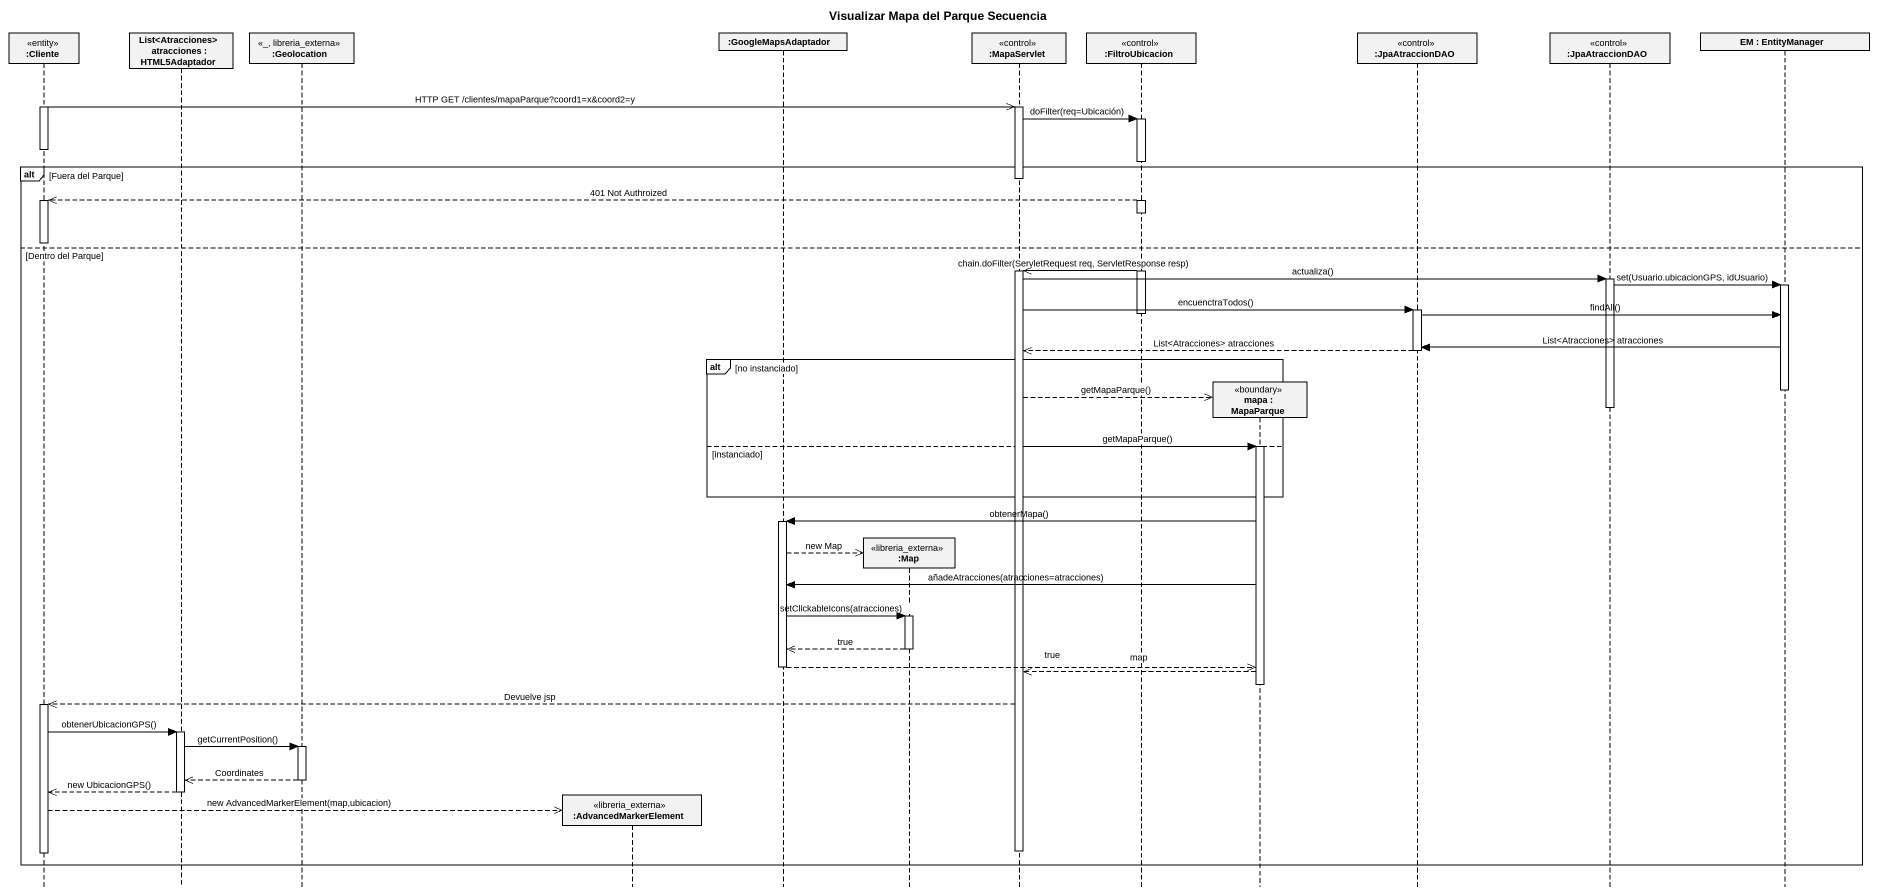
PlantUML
@startuml
title Visualizar Mapa del Parque Secuencia
hide footbox
participant ":Cliente" as Cliente <<entity>>
participant "List<Atracciones> atracciones : HTML5Adaptador" as List_Atracciones_atracciones
participant ":Geolocation" as Geolocation <<_, libreria_externa>>
participant ":AdvancedMarkerElement" as AdvancedMarkerElement <<libreria_externa>>
participant ":GoogleMapsAdaptador" as GoogleMapsAdaptador
participant ":Map" as Map_ <<libreria_externa>>
participant ":MapaServlet" as MapaServlet <<control>>
participant ":FiltroUbicacion" as FiltroUbicacion <<control>>
participant "mapa : MapaParque" as mapa <<boundary>>
participant ":JpaAtraccionDAO" as JpaAtraccionDAO <<control>>
participant ":JpaAtraccionDAO" as JpaAtraccionDAO_2 <<control>>
participant "EM : EntityManager" as EM

activate Cliente
Cliente ->> MapaServlet : HTTP GET /clientes/mapaParque?coord1=x&coord2=y
activate MapaServlet
MapaServlet -> FiltroUbicacion : doFilter(req=Ubicación)
activate FiltroUbicacion
deactivate Cliente
alt Fuera del Parque
  deactivate MapaServlet
  FiltroUbicacion -->> Cliente : 401 Not Authroized
  activate Cliente
  deactivate Cliente
else Dentro del Parque
  FiltroUbicacion ->> MapaServlet : chain.doFilter(ServletRequest req, ServletResponse resp)
  activate MapaServlet
  MapaServlet -> JpaAtraccionDAO_2 : actualiza()
  activate JpaAtraccionDAO_2
  JpaAtraccionDAO_2 -> EM : set(Usuario.ubicacionGPS, idUsuario)
  activate EM
  MapaServlet -> JpaAtraccionDAO : encuenctraTodos()
  activate JpaAtraccionDAO
  deactivate FiltroUbicacion
  JpaAtraccionDAO -> EM : findAll()
  EM -> JpaAtraccionDAO : List<Atracciones> atracciones
  JpaAtraccionDAO -->> MapaServlet : List<Atracciones> atracciones
  deactivate JpaAtraccionDAO
  alt no instanciado
    deactivate EM
    MapaServlet -->> mapa ** : getMapaParque()
    deactivate JpaAtraccionDAO_2
  else instanciado
    MapaServlet -> mapa : getMapaParque()
    activate mapa
  end
  mapa -> GoogleMapsAdaptador : obtenerMapa()
  activate GoogleMapsAdaptador
  GoogleMapsAdaptador -->> Map_ ** : new Map
  mapa -> GoogleMapsAdaptador : añadeAtracciones(atracciones=atracciones)
  GoogleMapsAdaptador -> Map_ : setClickableIcons(atracciones)
  activate Map_
  Map_ -->> GoogleMapsAdaptador : true
  deactivate Map_
  GoogleMapsAdaptador -->> mapa : true
  deactivate GoogleMapsAdaptador
  mapa -->> MapaServlet : map
  deactivate mapa
  MapaServlet -->> Cliente : Devuelve jsp
  activate Cliente
  Cliente -> List_Atracciones_atracciones : obtenerUbicacionGPS()
  activate List_Atracciones_atracciones
  List_Atracciones_atracciones -> Geolocation : getCurrentPosition()
  activate Geolocation
  Geolocation -->> List_Atracciones_atracciones : Coordinates
  deactivate Geolocation
  List_Atracciones_atracciones -->> Cliente : new UbicacionGPS()
  deactivate List_Atracciones_atracciones
  Cliente -->> AdvancedMarkerElement ** : new AdvancedMarkerElement(map,ubicacion)
  deactivate MapaServlet
  deactivate Cliente
end
@enduml
